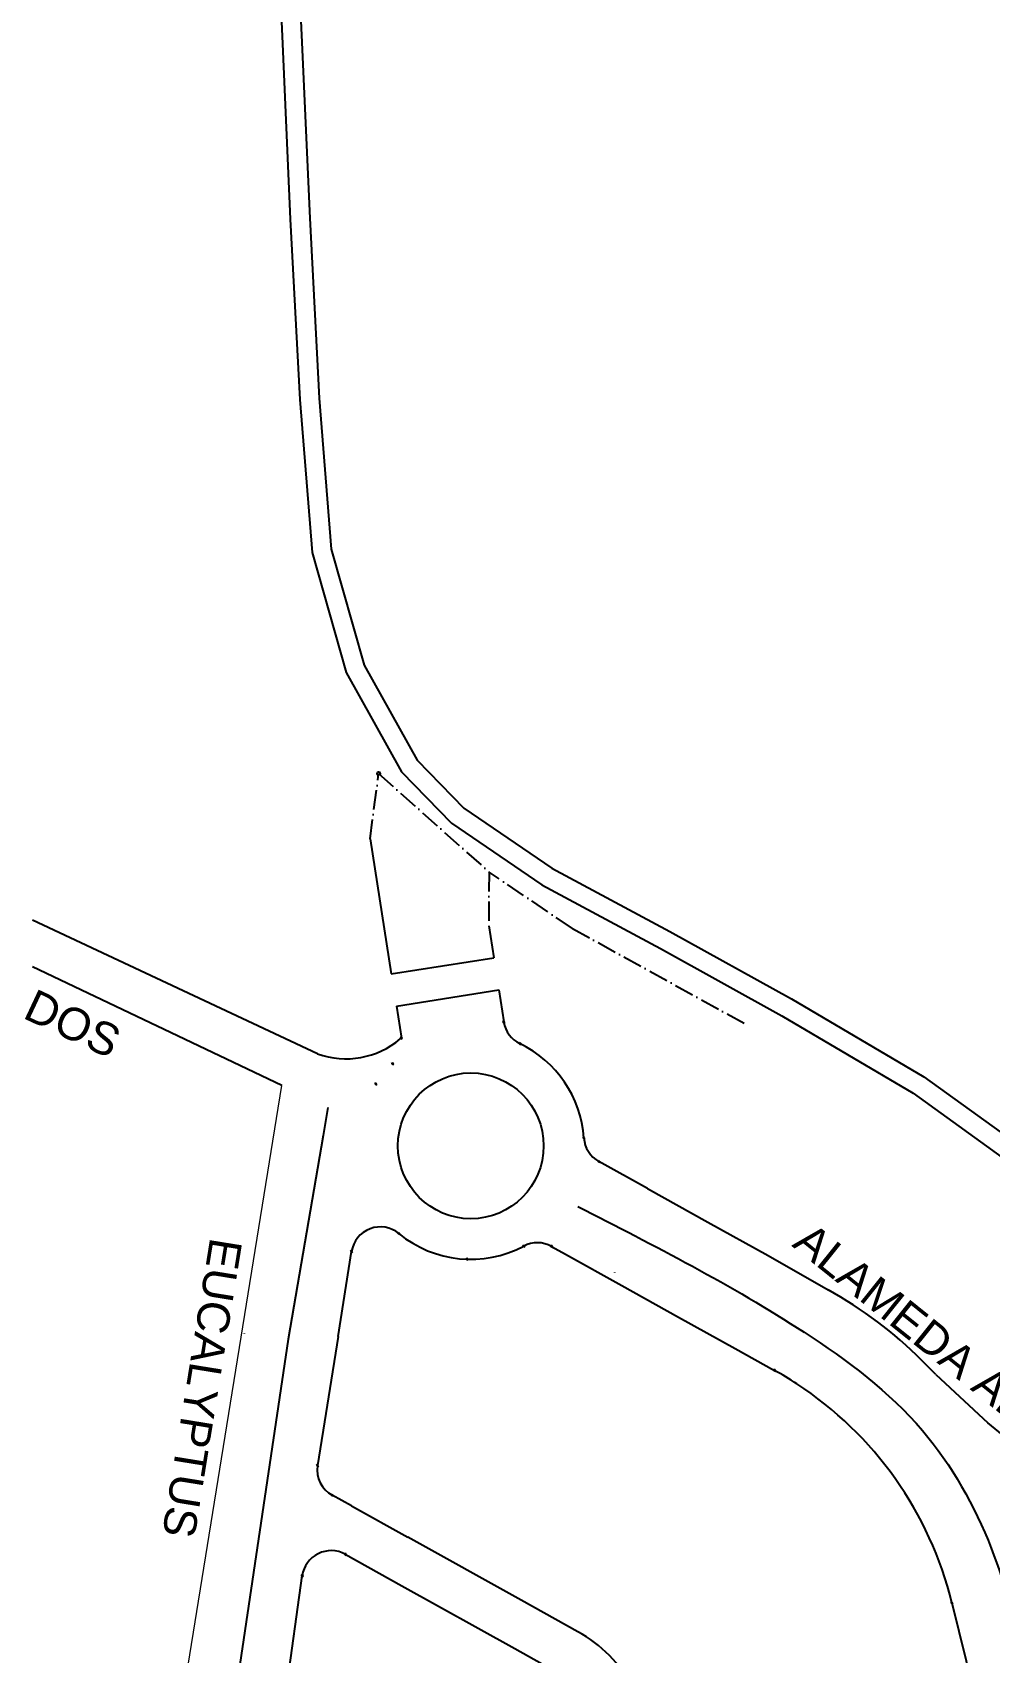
# Model space of a CAD drawing. Header units: millimetres. Extents: x 583 to 26013, y 350 to 21391.
# Drawn here: x 16091 to 16387, y 17384 to 17884 of the extents above; entities that cross this region are included whole.
import ezdxf

# ---------------------------------------------------------------- set-up
doc = ezdxf.new("R2010")
doc.units = ezdxf.units.MM
for name, pattern in [('LIN0', [0]), ('LIN2', [3, 0, -3]), ('LIN3', [9, 6, -1.5, 0, -1.5])]:
    doc.linetypes.add(name, pattern=pattern)
for name, color, linetype in [('105-QUADRAS_ESTRADAS', 80, 'Continuous'), ('LINE', 7, 'Continuous'), ('LOTES', 7, 'LIN0')]:
    doc.layers.add(name, color=color, linetype=linetype)
doc.styles.add('EU', font='arial.ttf', dxfattribs={"height": 10})

# ---------------------------------------------------------------- blocks, each defined once
blk = doc.blocks.new('SIMB19')
at = {"color": 0, "linetype": 'LIN0'}
for q in [(-0.318198, 0.318198), (-0.318198, -0.318198), (0.318198, 0.318198), (0.318198, -0.318198)]:
    blk.add_line((0, 0), q, dxfattribs=at)
for tag in ['COTA', 'PONTO', 'DESC']:
    blk.add_attdef(tag, (0, 0), '', height=1)

msp = doc.modelspace()

# ---------------------------------------------------------------- linework, layer by layer
at = {"color": 0, "linetype": 'Continuous', "lineweight": 20}
msp.add_line((16132.61551, 17339.30241), (16168.1733, 17558.97303), dxfattribs=at)
at = {"color": 0, "linetype": 'Continuous'}
msp.add_arc((16187.95084, 17593.2668), 26.07135, 250.424135, 310.0942296, dxfattribs=at)
at = {"lineweight": 25}
msp.add_open_spline([(16259.5774, 17521.6217), (16283.25419, 17509.53838), (16321.00584, 17490.27203), (16367.14195, 17456.02462), (16394.62156, 17406.65773), (16404.34471, 17332.21212), (16433.90078, 17225.25894), (16455.54493, 17136.80024), (16469.08673, 17082.50762), (16470.34884, 17077.45214)], degree=3, knots=[0, 0, 0, 0, 79.873503497, 127.354970466, 169.463877081, 245.143909867, 350.368917335, 502.602371862, 518.234397955, 518.234397955, 518.234397955, 518.234397955], dxfattribs=at)
at = {"layer": '105-QUADRAS_ESTRADAS', "color": 0, "linetype": 'Continuous'}
for p, q in [((16091.21551, 17610.00241), (16091.21551, 17610.00241)), ((16179.21551, 17568.70241), (16091.21551, 17610.00241)), ((16091.21551, 17595.60241), (16091.21551, 17595.60241)), ((16168.1733, 17558.97303), (16091.21551, 17595.60241))]:
    msp.add_line(p, q, dxfattribs=at)
at = {"layer": 'LINE', "color": 0, "elevation": -792.96447}
for points in [[(16165.72735, 17938.65584), (16168.30515, 17882.78614), (16170.78627, 17826.34472), (16173.71525, 17770.65884), (16177.51126, 17723.40974), (16187.99444, 17686.39482), (16205.07445, 17655.72947), (16220.52549, 17639.88333), (16248.42423, 17620.93714), (16285.10085, 17601.21375), (16322.56475, 17580.49083), (16363.14629, 17556.61134), (16402.86464, 17527.93932)], [(16171.72136, 17938.92406), (16174.29907, 17883.05616), (16176.77935, 17826.63405), (16179.70262, 17771.05674), (16183.44479, 17724.47768), (16193.5767, 17688.70306), (16209.92771, 17659.34657), (16224.39798, 17644.50626), (16251.5388, 17626.07479), (16287.97391, 17606.48128), (16325.53881, 17585.70249), (16366.43081, 17561.6403), (16406.50347, 17532.71251)]]:
    msp.add_lwpolyline(points, dxfattribs=at)
at = {"layer": 'LOTES', "color": 0, "linetype": 'LIN3'}
for p, q in [((16195.41181, 17635.13417), (16198.05925, 17655.24062)), ((16198.05925, 17655.24062), (16232.14229, 17624.83678)), ((16232.14229, 17624.83678), (16232.0401, 17608.19495)), ((16257.87012, 17607.44214), (16232.14229, 17624.83678)), ((16257.87012, 17607.44214), (16312.17028, 17577.45523))]:
    msp.add_line(p, q, dxfattribs=at)
at = {"layer": 'LOTES', "color": 0, "linetype": 'LIN0'}
for p, q in [((16195.41181, 17635.13417), (16201.97726, 17593.37311)), ((16232.0401, 17608.19495), (16233.58898, 17598.34294)), ((16201.97726, 17593.37311), (16233.58898, 17598.34294)), ((16203.53033, 17583.49442), (16235.14205, 17588.46425)), ((16235.14205, 17588.46425), (16236.69512, 17578.58558)), ((16203.53033, 17583.49442), (16205.0834, 17573.61576)), ((16182.36175, 17552.2198), (16180.9231, 17543.51606)), ((16180.92341, 17543.51788), (16170.13561, 17480.64712)), ((16281.09271, 17527.15504), (16266.03344, 17535.52586)), ((16281.09271, 17527.15504), (16299.70986, 17516.80654)), ((16299.70986, 17516.80654), (16318.3265, 17506.45711)), ((16185.52582, 17481.48949), (16189.7056, 17507.73967)), ((16255.70583, 17506.94336), (16273.18673, 17497.22646)), ((16318.3265, 17506.45711), (16336.82153, 17495.90326)), ((16290.66764, 17487.50955), (16308.14853, 17477.79265)), ((16170.13411, 17480.63746), (16147.61551, 17329.30241)), ((16156.5367, 17482.38198), (16156.52141, 17482.28923)), ((16185.52582, 17481.48949), (16179.18113, 17441.64304)), ((16308.14853, 17477.79265), (16320.30528, 17471.03523)), ((16370.10887, 17469.75942), (16365.76947, 17474.11882)), ((16370.10887, 17469.75942), (16386.10421, 17454.83957)), ((16402.59277, 17441.35561), (16386.10421, 17454.83957)), ((16189.64042, 17429.25577), (16183.72379, 17432.54458)), ((16189.64042, 17429.25577), (16207.12132, 17419.53887)), ((16242.08312, 17400.10506), (16207.12132, 17419.53887)), ((16187.77039, 17414.27777), (16205.25129, 17404.56087)), ((16168.92571, 17367.43391), (16174.48251, 17407.64342)), ((16205.25129, 17404.56087), (16240.08862, 17385.19624)), ((16259.56402, 17390.38816), (16242.08312, 17400.10506)), ((16375.04623, 17399.32727), (16431.96579, 17167.29822)), ((16240.08862, 17385.19624), (16252.76228, 17378.15147))]:
    msp.add_line(p, q, dxfattribs=at)
at = {"layer": 'LOTES', "color": 0, "linetype": 'Continuous'}
for p, q in [((16251.45807, 17509.30451), (16255.70583, 17506.94336)), ((16273.18673, 17497.22646), (16290.66764, 17487.50955))]:
    msp.add_line(p, q, dxfattribs=at)
at = {"layer": 'LOTES', "color": 0, "linetype": 'LIN2'}
msp.add_line((16270.92916, 17501.34161), (16269.71455, 17499.1565), dxfattribs=at)
at = {"layer": 'LOTES', "color": 0, "linetype": 'Continuous'}
msp.add_circle((16198.06412, 17655.26513), 0.5, dxfattribs=at)
at = {"layer": 'LOTES', "color": 0, "linetype": 'LIN0'}
msp.add_circle((16226.51258, 17540.33228), 22.5, dxfattribs=at)
for centre, radius, start, end in [((16245.58592, 17579.98335), 9, 188.9346038, 244.3110638), ((16226.51258, 17540.33227), 35, 3.9878668, 64.3110638), ((16270.40604, 17543.39226), 9, 183.9878668, 240.9321358), ((16198.59363, 17506.32445), 9, 50.6154958, 170.9528098), ((16226.51258, 17540.33227), 35, 230.6154958, 297.8765368), ((16247.08547, 17501.43811), 9, 60.9321438, 117.8763978), ((16274.43259, 17382.87282), 129.10561, 44.9714828, 61.1028048), ((16265.50952, 17372.45658), 112.78442, 56.8680878, 60.9321998), ((16265.50952, 17372.45658), 112.7844, 13.7831748, 56.8680878), ((16188.0964, 17440.41098), 9, 172.1316988, 240.9322548), ((16183.39778, 17406.41137), 9, 60.9321418, 172.1317738), ((16237.86687, 17351.35452), 44.65861, 29.4995078, 60.9321728)]:
    msp.add_arc(centre, radius, start, end, dxfattribs=at)

# ---------------------------------------------------------------- block references
at = {"layer": 'LOTES', "color": 0, "linetype": 'LIN0', "rotation": 265.6530877877216}
for p in [(16236.69512, 17578.58558), (16205.08341, 17573.61574), (16241.68455, 17571.8729), (16202.39441, 17565.69591), (16197.19735, 17559.45349), (16261.42783, 17542.76636), (16266.03344, 17535.52586), (16204.30432, 17513.28059), (16189.7056, 17507.73967), (16225.34245, 17505.35184), (16242.87738, 17509.39373), (16251.45807, 17509.30451), (16320.30518, 17471.03528), (16179.18113, 17441.64304), (16183.72379, 17432.54458), (16187.77039, 17414.27777), (16174.48251, 17407.64342), (16375.04623, 17399.32727)]:
    msp.add_blockref('SIMB19', p, dxfattribs=at)

# ---------------------------------------------------------------- texts
at = {"color": 0, "linetype": 'Continuous', "lineweight": 20, "style": 'EU'}
for s, rotation, p in [('ALAMEDA                             DOS', 334.8954732, (15925.44158, 17656.05051)), ('EUCALYPTUS', 260.8053606, (16146.12142, 17512.37271)), ('ALAMEDA ALGARVE ', 321.2367925, (16325.39483, 17509.5271, 792.96447))]:
    msp.add_text(s, height=10, rotation=rotation, dxfattribs=at).set_placement(p)

doc.saveas('drawing.dxf')
